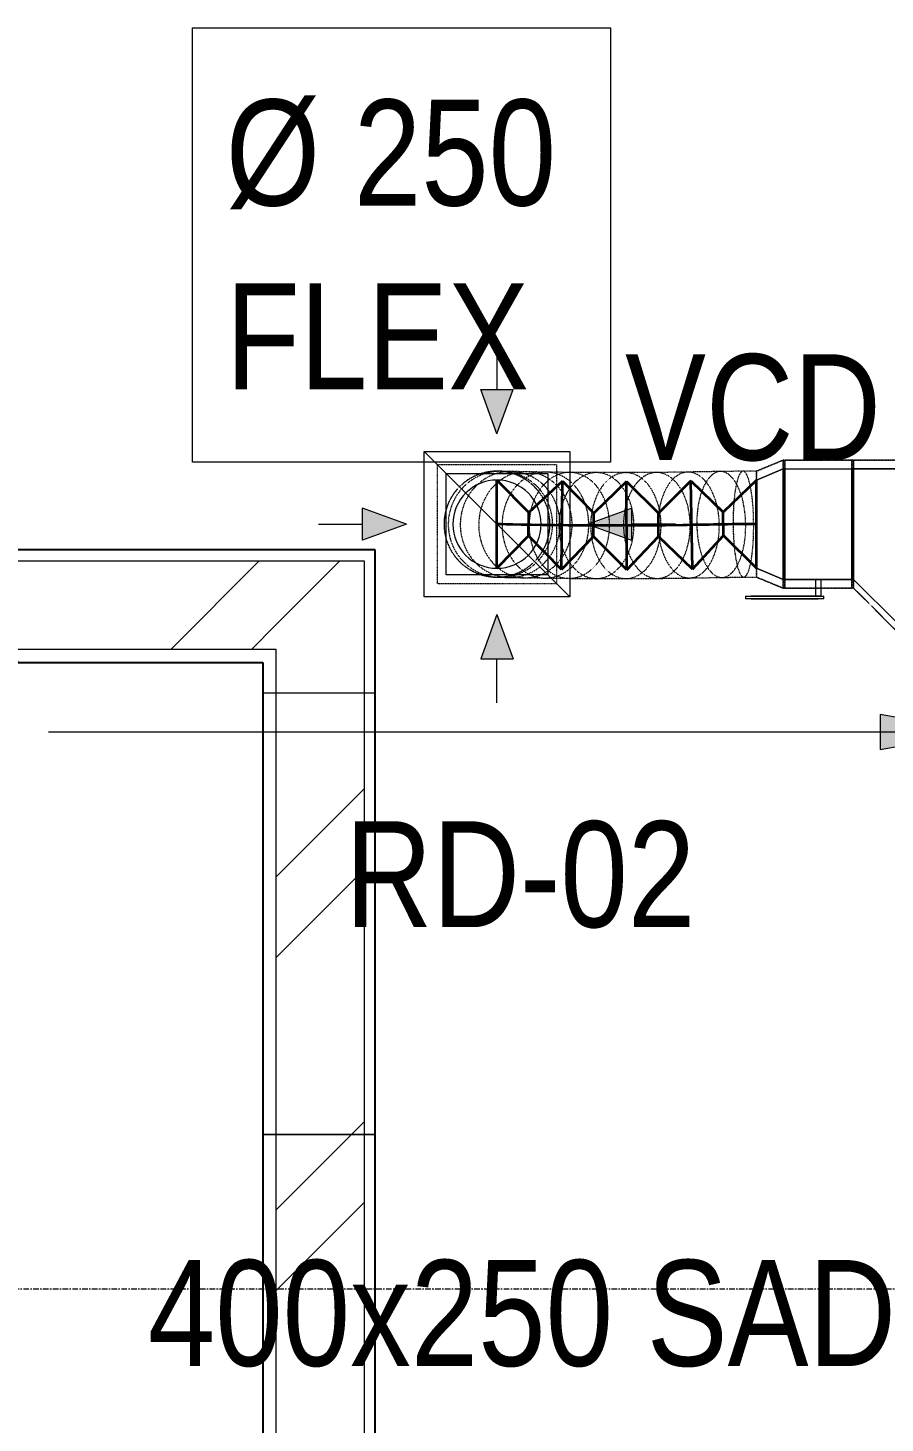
# Model space of a CAD drawing. Header units: inches. Extents: x -83664 to 20107, y -47222 to 19398.
# Drawn here: x -25235 to -23291, y -10068 to -6907 of the extents above; entities that cross this region are included whole.
import ezdxf

# ---------------------------------------------------------------- set-up
doc = ezdxf.new("R2010")
doc.units = ezdxf.units.IN
doc.header["$MEASUREMENT"] = 0
for name, pattern in [('Center', [29.999999, 12, -6, 6, -6]), ('Grid Line', [22.225, 12.7, -3.175, 3.175, -3.175]), ('Hidden 0_50', [1.0584, 0.5292, -0.5292])]:
    doc.linetypes.add(name, pattern=pattern)
for name, color, linetype, lineweight in [('A-DETL-GENF', 7, 'Continuous', 9), ('A-WALL', 7, 'Continuous', 9), ('A-WALL-PATT', 7, 'Continuous', 25), ('G-ANNO-TEXT', 7, 'Continuous', 9), ('M-HVAC-CDFF', 7, 'Continuous', 9), ('M-HVAC-DUCT-CNTR', 7, 'Center', 9), ('M-HVAC-DUCT-IDEN', 7, 'Continuous', 18), ('S-GRID', 7, 'Continuous', 9)]:
    doc.layers.add(name, color=color, linetype=linetype, lineweight=lineweight)
doc.layers.add('M-HVAC-DUCT', color=7, linetype='Continuous', lineweight=9, true_color=0xffe97f)
doc.layers.add('M-HVAC-DUCT-PATT', color=7, linetype='Continuous', lineweight=35, true_color=0x007f00)
doc.styles.add('Arial Narrow_21', font='ARIALN.TTF', dxfattribs={"height": 240})
pattern_1 = [(0, (0, 0), (1219.2, 304.8), [50.292, -864.108, 50.292, -864.108, -4876.8]), (0, (0, 0), (1219.2, 304.8), [-1828.8, 50.292, -1778.508, 50.292, -864.108, -2133.6]), (0, (0, 0), (1219.2, 304.8), [-4572, 50.292, -559.308, 50.292, -1473.708]), (120, (457.2, 152.4), (-873.56454, 903.4582), [50.292, -864.108, 50.292, -864.108, -4876.8]), (120, (457.2, 152.4), (-873.56454, 903.4582), [-1828.8, 50.292, -1778.508, 50.292, -864.108, -2133.6]), (120, (457.2, 152.4), (-873.56454, 903.4582), [-4572, 50.292, -559.308, 50.292, -1473.708]), (240, (609.6, 762), (-345.63546, -1208.2582), [50.292, -864.108, 50.292, -864.108, -4876.8]), (240, (609.6, 762), (-345.63546, -1208.2582), [-1828.8, 50.292, -1778.508, 50.292, -864.108, -2133.6]), (240, (609.6, 762), (-345.63546, -1208.2582), [-4572, 50.292, -559.308, 50.292, -1473.708])]
pattern_2 = [(45, (0, 0), (-377.1708, 377.1708), []), (45, (0, 571.5), (-377.1708, 377.1708), [])]

# ---------------------------------------------------------------- blocks, each defined once
blk = doc.blocks.new('GCE-AT-Return Air Rectangular Diffuser - 230x230-7597546-FIRST FLOOR AC CONDITIONING LAYOUT - PART A')
at = {"layer": 'A-DETL-GENF', "true_color": 0xff00ff}
for points in [[(0, 205), (36.4, 305), (-36.4, 305)], [(-305, -36.4), (-205, 0), (-305, 36.4)], [(305, -36.4), (305, 36.4), (205, 0)], [(36.4, -305), (0, -205), (-36.4, -305)]]:
    blk.add_hatch(color=6, dxfattribs=at).paths.add_polyline_path(points)
at = {"layer": 'A-DETL-GENF', "color": 6, "true_color": 0xff00ff}
for p, q in [((0, 405), (0, 305)), ((0, 205), (-36.4, 305)), ((-36.4, 305), (36.4, 305)), ((0, 205), (36.4, 305)), ((-165, 165), (165, 165)), ((-165, -165), (-165, 165)), ((-165, 165), (165, -165)), ((165, 165), (165, -165)), ((-205, 0), (-305, 36.4)), ((-305, -36.4), (-305, 36.4)), ((205, 0), (305, 36.4)), ((305, 36.4), (305, -36.4)), ((405, 0), (305, 0)), ((-405, 0), (-305, 0)), ((-205, 0), (-305, -36.4)), ((205, 0), (305, -36.4)), ((165, -165), (-165, -165)), ((0, -205), (-36.4, -305)), ((0, -205), (36.4, -305)), ((-36.4, -305), (36.4, -305)), ((0, -405), (0, -305))]:
    blk.add_line(p, q, dxfattribs=at)
blk = doc.blocks.new('M_Rectangular to Round Transition - Angle - 45 Degree-7626202-FIRST FLOOR AC CONDITIONING LAYOUT - PART A')
at = {"layer": 'M-HVAC-DUCT', "color": 6, "true_color": 0xff00ff}
for p, q in [((132975.6, 86453.8), (133205.6, 86453.8)), ((132975.6, 86223.8), (132975.6, 86453.8)), ((133205.6, 86453.8), (133205.6, 86223.8)), ((133205.6, 86223.8), (132975.6, 86223.8))]:
    blk.add_line(p, q, dxfattribs=at)
for start, end in [(90, 180), (0, 90), (180, 270), (270, 0)]:
    blk.add_arc((133090.6, 86338.8), 100, start, end, dxfattribs=at)
blk = doc.blocks.new('M_Rectangular Tap - Beveled - Standard-7236236-FIRST FLOOR AC CONDITIONING LAYOUT - PART A')
at = {"layer": 'M-HVAC-DUCT', "color": 6, "true_color": 0xff00ff}
for p, q in [((100, 125), (-6.096, 125)), ((-6.096, 125), (100, 125)), ((-6.096, 125), (-6.096, -225)), ((-6.096, -225), (-6.096, 125)), ((100, 125), (100, -125)), ((100, -125), (100, 125)), ((0, -225), (100, -125)), ((0, -225), (100, -125)), ((-6.096, -225), (0, -225)), ((0, -225), (-6.096, -225))]:
    blk.add_line(p, q, dxfattribs=at)
blk = doc.blocks.new('M_Rectangular to Round Transition - Angle - 45 Degree-7603096-FIRST FLOOR AC CONDITIONING LAYOUT - PART A')
at = {"layer": 'M-HVAC-DUCT', "color": 6, "true_color": 0xff00ff}
for p, q in [((0, 125), (60.4, 100)), ((60.4, 100), (0, 125)), ((0, 125), (0, -125)), ((0, -125), (0, 125)), ((60.4, 0), (60.4, 100)), ((60.4, 0), (60.4, 100)), ((60.4, -100), (60.4, 0)), ((60.4, -100), (60.4, 0)), ((0, -125), (60.4, -100)), ((60.4, -100), (0, -125))]:
    blk.add_line(p, q, dxfattribs=at)
blk = doc.blocks.new('TEMW-ME-DMP-Volume Control Damper - Standard-7399637-FIRST FLOOR AC CONDITIONING LAYOUT - PART A')
at = {"layer": 'M-HVAC-DUCT', "color": 6, "true_color": 0xff00ff}
for p, q in [((-165.1, 163.1), (-165.1, 169.4)), ((-152.4, 169.4), (-165.1, 169.4)), ((-165.1, 163.1), (-152.4, 163.1)), ((0, 169.4), (-152.4, 169.4)), ((-152.4, 169.4), (0, 169.4)), ((0, 163.1), (-152.4, 163.1)), ((-152.4, 163.1), (0, 163.1)), ((-6.4, 125), (-6.4, 163.1)), ((6.3, 163.1), (-6.4, 163.1)), ((6.3, 163.1), (-6.4, 163.1)), ((12.7, 169.4), (0, 169.4)), ((0, 163.1), (12.7, 163.1)), ((6.3, 163.1), (6.3, 125)), ((12.7, 169.4), (12.7, 163.1)), ((-76.2, 125), (-76.2, -125)), ((-76.2, -125), (-76.2, 125)), ((76.2, 125), (-76.2, 125)), ((-76.2, 125), (76.2, 125)), ((-76.2, 125), (76.2, 125)), ((-6.4, 125), (6.3, 125)), ((-6.4, 125), (6.3, 125)), ((76.2, 125), (76.2, -125)), ((76.2, -125), (76.2, 125)), ((-76.2, -125), (76.2, -125)), ((-76.2, -125), (76.2, -125)), ((-76.2, -125), (76.2, -125))]:
    blk.add_line(p, q, dxfattribs=at)
blk = doc.blocks.new('TEMW-SMBZ-HO-BM-HVAC-00002_rvt-1-FIRST FLOOR AC CONDITIONING LAYOUT - PART A')
at = {"layer": 'M-HVAC-DUCT', "color": 6, "linetype": 'Hidden 0_50', "true_color": 0xff00ff}
for p, q in [((127150.5, 90475.8), (127420.5, 90475.8)), ((127150.5, 90205.8), (127150.5, 90475.8)), ((127420.5, 90475.8), (127420.5, 90205.8)), ((127934.2, 90485.8), (127873.8, 90460.8)), ((127873.8, 90460.8), (127934.2, 90485.8)), ((127934.2, 90485.8), (127934.2, 90195.8)), ((127934.2, 90195.8), (127934.2, 90485.8)), ((127937.9, 90485.8), (127934.2, 90485.8)), ((127934.2, 90485.8), (127937.9, 90485.8)), ((127934.2, 90485.8), (127934.2, 90195.8)), ((127934.2, 90195.8), (127934.2, 90485.8)), ((127937.9, 90485.8), (127937.9, 90195.8)), ((127937.9, 90195.8), (127937.9, 90485.8)), ((128090.3, 90485.8), (127937.9, 90485.8)), ((127937.9, 90485.8), (127937.9, 90195.8)), ((127937.9, 90195.8), (127937.9, 90485.8)), ((127937.9, 90485.8), (128090.3, 90485.8)), ((128090.3, 90195.8), (128090.3, 90485.8)), ((128090.3, 90485.8), (128090.3, 90195.8)), ((128090.3, 90485.8), (128090.3, 90195.8)), ((128090.3, 90195.8), (128090.3, 90485.8)), ((128094.1, 90485.8), (128090.3, 90485.8)), ((128090.3, 90485.8), (128094.1, 90485.8)), ((128094.1, 90485.8), (128220.2, 90485.8)), ((128094.1, 90195.8), (128094.1, 90485.8)), ((128094.1, 90485.8), (128094.1, 90195.8)), ((128220.2, 90485.8), (128094.1, 90485.8)), ((128094.1, 90485.8), (128094.1, 90195.8)), ((128094.1, 90195.8), (128094.1, 90485.8)), ((127296.3, 90460.5), (127288.5, 90460.7)), ((127318, 90460), (127296, 90460.5)), ((127352.2, 90459.4), (127317.7, 90460.1)), ((127397.1, 90458.7), (127351.9, 90459.4)), ((127450.9, 90458), (127396.8, 90458.7)), ((127511.7, 90457.6), (127450.5, 90458.1)), ((127577.7, 90457.5), (127511.3, 90457.6)), ((127647.2, 90457.9), (127577.4, 90457.5)), ((127718.4, 90458.8), (127646.8, 90457.9)), ((127792.1, 90460.1), (127718.2, 90458.8)), ((127843.4, 90460.8), (127792.2, 90460.1)), ((127873.8, 90460.8), (127843.4, 90460.8)), ((127873.8, 90220.8), (127873.8, 90460.8)), ((127873.8, 90220.8), (127873.8, 90460.8)), ((127873.8, 90460.8), (127873.8, 90340.8)), ((127873.8, 90460.8), (127873.8, 90340.8)), ((127873.8, 90340.8), (127873.8, 90220.8)), ((127873.8, 90340.8), (127873.8, 90220.8)), ((127420.5, 90205.8), (127150.5, 90205.8)), ((127282.6, 90220.8), (127290.3, 90220.6)), ((127290.6, 90220.6), (127312.7, 90220.1)), ((127313, 90220.1), (127347.7, 90219.4)), ((127348, 90219.4), (127393.5, 90218.7)), ((127393.8, 90218.7), (127448.3, 90218.1)), ((127448.6, 90218.1), (127510.3, 90217.6)), ((127510.6, 90217.6), (127577.8, 90217.5)), ((127578.1, 90217.5), (127648.9, 90217.9)), ((127649.3, 90217.9), (127721.9, 90218.8)), ((127722.1, 90218.8), (127795.9, 90220.1)), ((127795.8, 90220.1), (127845.1, 90220.8)), ((127845, 90220.8), (127873.8, 90220.8)), ((127934.2, 90195.8), (127873.8, 90220.8)), ((127873.8, 90220.8), (127934.2, 90195.8)), ((127934.2, 90195.8), (127937.9, 90195.8)), ((127934.2, 90195.8), (127937.9, 90195.8)), ((127937.9, 90195.8), (128090.3, 90195.8)), ((128090.3, 90195.8), (127937.9, 90195.8)), ((128090.3, 90195.8), (128094.1, 90195.8)), ((128090.3, 90195.8), (128094.1, 90195.8)), ((128194.1, 90095.8), (128094.1, 90195.8)), ((128094.1, 90195.8), (128194.1, 90095.8))]:
    blk.add_line(p, q, dxfattribs=at)
at = {"layer": 'M-HVAC-DUCT', "color": 6, "true_color": 0xff00ff}
for p, q in [((127934.2, 90215.8), (127934.2, 90465.8)), ((127934.2, 90465.8), (127934.2, 90215.8)), ((127934.2, 90465.8), (127937.9, 90465.8)), ((127934.2, 90465.8), (127937.9, 90465.8)), ((127937.9, 90215.8), (127937.9, 90465.8)), ((127937.9, 90465.8), (127937.9, 90215.8)), ((128090.3, 90215.8), (128090.3, 90465.8)), ((128090.3, 90465.8), (128090.3, 90215.8)), ((128090.3, 90465.8), (128094.1, 90465.8)), ((128090.3, 90465.8), (128094.1, 90465.8)), ((128094.1, 90215.8), (128094.1, 90465.8)), ((128094.1, 90465.8), (128094.1, 90215.8)), ((127937.9, 90215.8), (127934.2, 90215.8)), ((127934.2, 90215.8), (127937.9, 90215.8)), ((128094.1, 90215.8), (128090.3, 90215.8)), ((128090.3, 90215.8), (128094.1, 90215.8))]:
    blk.add_line(p, q, dxfattribs=at)
at = {"layer": 'M-HVAC-DUCT', "color": 6, "linetype": 'Hidden 0_50', "true_color": 0xff00ff}
for start, end in [(90.1075, 270.1075), (90, 180), (270.1075, 90.1075), (0, 90), (180, 270), (270, 0)]:
    blk.add_arc((127285.5, 90340.8), 120, start, end, dxfattribs=at)
for points in [[(127285.3, 90460.8), (127274.8, 90460.7), (127253.9, 90457.9), (127224.7, 90445.8), (127199.5, 90426.4), (127180.3, 90401.3), (127168.2, 90372), (127164.2, 90340.5), (127168.4, 90309.1), (127180.5, 90279.9), (127199.9, 90254.8), (127225, 90235.5), (127254.3, 90223.5), (127275.3, 90220.7), (127285.8, 90220.8)], [(127293.1, 90460.6), (127282.8, 90460.5), (127262.2, 90457.7), (127233.3, 90445.5), (127208.6, 90426.2), (127189.6, 90401), (127177.7, 90371.7), (127173.7, 90340.3), (127177.8, 90308.9), (127189.8, 90279.6), (127208.9, 90254.6), (127233.7, 90235.3), (127262.5, 90223.3), (127283.2, 90220.5), (127293.5, 90220.6)], [(127315.3, 90460.1), (127305.4, 90460), (127285.7, 90457.2), (127258.1, 90445), (127234.4, 90425.6), (127216.3, 90400.4), (127204.9, 90371.1), (127201, 90339.7), (127204.9, 90308.3), (127216.4, 90279.1), (127234.6, 90254), (127258.3, 90234.8), (127285.9, 90222.7), (127305.6, 90220), (127315.5, 90220.1)], [(127350, 90459.4), (127340.7, 90459.4), (127322.3, 90456.5), (127296.4, 90444.3), (127274.2, 90424.9), (127257.2, 90399.6), (127246.5, 90370.3), (127242.9, 90338.9), (127246.5, 90307.5), (127257.2, 90278.3), (127274.2, 90253.2), (127296.4, 90234), (127322.2, 90222), (127340.7, 90219.4), (127350, 90219.4)], [(127285.8, 90220.8), (127296.2, 90220.8), (127317.2, 90223.6), (127346.4, 90235.8), (127371.5, 90255.1), (127390.8, 90280.3), (127402.8, 90309.6), (127406.9, 90341), (127402.7, 90372.4), (127390.5, 90401.6), (127371.2, 90426.7), (127346, 90446), (127316.7, 90458.1), (127295.8, 90460.8), (127285.3, 90460.8)], [(127293.5, 90220.6), (127303.8, 90220.6), (127324.4, 90223.4), (127353.3, 90235.6), (127378, 90254.9), (127397, 90280.1), (127408.9, 90309.4), (127412.9, 90340.8), (127408.8, 90372.2), (127396.8, 90401.5), (127377.7, 90426.6), (127352.9, 90445.8), (127324.1, 90457.9), (127303.4, 90460.6), (127293.1, 90460.6)], [(127395.3, 90458.7), (127386.7, 90458.6), (127369.6, 90455.8), (127345.6, 90443.5), (127325, 90424.1), (127309.2, 90398.8), (127299.2, 90369.5), (127295.8, 90338), (127299.2, 90306.7), (127309.2, 90277.4), (127325, 90252.4), (127345.6, 90233.3), (127369.5, 90221.3), (127386.7, 90218.6), (127395.3, 90218.7)], [(127315.5, 90220.1), (127325.3, 90220.1), (127345, 90222.9), (127372.6, 90235.2), (127396.3, 90254.5), (127414.5, 90279.7), (127425.9, 90309), (127429.7, 90340.5), (127425.8, 90371.9), (127414.4, 90401.1), (127396.2, 90426.2), (127372.5, 90445.4), (127344.9, 90457.4), (127325.2, 90460.1), (127315.3, 90460.1)], [(127350, 90219.4), (127359.2, 90219.5), (127377.7, 90222.3), (127403.5, 90234.6), (127425.7, 90254), (127442.7, 90279.2), (127453.4, 90308.5), (127457.1, 90339.9), (127453.4, 90371.3), (127442.7, 90400.6), (127425.7, 90425.6), (127403.5, 90444.8), (127377.7, 90456.8), (127359.2, 90459.4), (127350, 90459.4)], [(127449.5, 90458.1), (127441.5, 90458), (127425.6, 90455.1), (127403.4, 90442.8), (127384.3, 90423.4), (127369.6, 90398.1), (127360.4, 90368.8), (127357.3, 90337.3), (127360.5, 90305.9), (127369.7, 90276.7), (127384.4, 90251.7), (127403.5, 90232.6), (127425.8, 90220.6), (127441.7, 90218), (127449.6, 90218.1)], [(127395.3, 90218.7), (127403.9, 90218.8), (127421, 90221.6), (127445, 90233.9), (127465.6, 90253.3), (127481.4, 90278.6), (127491.4, 90307.9), (127494.8, 90339.3), (127491.4, 90370.7), (127481.4, 90399.9), (127465.6, 90425), (127445, 90444.1), (127421.1, 90456.1), (127403.9, 90458.7), (127395.3, 90458.7)], [(127510.7, 90457.6), (127503.3, 90457.5), (127488.5, 90454.7), (127467.7, 90442.3), (127450, 90422.9), (127436.4, 90397.6), (127427.9, 90368.3), (127425, 90336.8), (127428, 90305.5), (127436.7, 90276.3), (127450.4, 90251.2), (127468.2, 90232.1), (127489, 90220.2), (127503.8, 90217.6), (127511.3, 90217.6)], [(127449.6, 90218.1), (127457.6, 90218.1), (127473.5, 90221), (127495.8, 90233.3), (127514.9, 90252.7), (127529.5, 90278), (127538.7, 90307.3), (127541.8, 90338.8), (127538.7, 90370.2), (127529.4, 90399.4), (127514.8, 90424.4), (127495.6, 90443.5), (127473.4, 90455.5), (127457.5, 90458.1), (127449.5, 90458.1)], [(127577.1, 90457.5), (127570.1, 90457.4), (127556.2, 90454.5), (127536.8, 90442.2), (127520.2, 90422.8), (127507.5, 90397.5), (127499.6, 90368.2), (127497, 90336.7), (127500, 90305.3), (127508.2, 90276.1), (127521.1, 90251.1), (127537.9, 90232), (127557.5, 90220.1), (127571.4, 90217.4), (127578.4, 90217.5)], [(127511.3, 90217.6), (127518.7, 90217.7), (127533.5, 90220.6), (127554.2, 90232.9), (127572, 90252.3), (127585.6, 90277.6), (127594.1, 90307), (127596.9, 90338.4), (127593.9, 90369.8), (127585.3, 90399), (127571.6, 90424), (127553.7, 90443.1), (127532.9, 90455.1), (127518.1, 90457.7), (127510.7, 90457.6)], [(127646.9, 90457.9), (127640.3, 90457.8), (127627.2, 90454.9), (127608.8, 90442.6), (127593.2, 90423.1), (127581.3, 90397.9), (127573.9, 90368.5), (127571.6, 90337.1), (127574.5, 90305.7), (127582.4, 90276.5), (127594.8, 90251.5), (127610.8, 90232.4), (127629.4, 90220.4), (127642.6, 90217.8), (127649.2, 90217.9)], [(127578.4, 90217.5), (127585.3, 90217.6), (127599.2, 90220.5), (127618.6, 90232.8), (127635.2, 90252.2), (127647.9, 90277.5), (127655.9, 90306.9), (127658.4, 90338.3), (127655.5, 90369.7), (127647.3, 90398.9), (127634.3, 90423.9), (127617.5, 90443), (127598, 90455), (127584.1, 90457.6), (127577.1, 90457.5)], [(127649.2, 90217.9), (127655.8, 90217.9), (127668.9, 90220.8), (127687.3, 90233.1), (127702.9, 90252.6), (127714.8, 90277.8), (127722.2, 90307.2), (127724.5, 90338.6), (127721.6, 90370), (127713.7, 90399.2), (127701.3, 90424.2), (127685.3, 90443.4), (127666.7, 90455.3), (127653.5, 90457.9), (127646.9, 90457.9)], [(127718.5, 90458.8), (127712.5, 90458.7), (127700.4, 90455.8), (127683.6, 90443.6), (127669.3, 90424.1), (127658.5, 90398.9), (127651.9, 90369.5), (127649.9, 90338.1), (127652.7, 90306.7), (127660.1, 90277.5), (127671.6, 90252.5), (127686.4, 90233.3), (127703.5, 90221.4), (127715.7, 90218.7), (127721.8, 90218.8)], [(127721.8, 90218.8), (127727.8, 90218.9), (127739.9, 90221.7), (127756.7, 90234), (127771, 90253.5), (127781.8, 90278.7), (127788.4, 90308), (127790.4, 90339.5), (127787.6, 90370.9), (127780.2, 90400.1), (127768.7, 90425.1), (127753.9, 90444.2), (127736.7, 90456.2), (127724.6, 90458.8), (127718.5, 90458.8)], [(127792.3, 90460.1), (127787.5, 90460), (127777.9, 90457.2), (127764.5, 90445), (127753.2, 90425.6), (127744.6, 90400.4), (127739.4, 90371.1), (127738, 90339.6), (127740.3, 90308.3), (127746.3, 90279), (127755.6, 90254), (127767.4, 90234.8), (127781.1, 90222.7), (127790.8, 90220.1), (127795.7, 90220.1)], [(127795.7, 90220.1), (127800.5, 90220.1), (127810.1, 90223), (127823.5, 90235.2), (127834.8, 90254.6), (127843.4, 90279.8), (127848.6, 90309.1), (127850, 90340.5), (127847.7, 90371.9), (127841.7, 90401.1), (127832.4, 90426.2), (127820.6, 90445.4), (127806.9, 90457.4), (127797.2, 90460.1), (127792.3, 90460.1)], [(127843.4, 90460.8), (127841.4, 90460.8), (127837.4, 90458), (127831.7, 90445.9), (127827, 90426.6), (127823.4, 90401.5), (127821.2, 90372.2), (127820.6, 90340.8), (127821.6, 90309.3), (127824.1, 90280.1), (127828.1, 90254.9), (127833.1, 90235.6), (127838.9, 90223.5), (127842.9, 90220.8), (127845, 90220.8)], [(127845, 90220.8), (127847.1, 90220.8), (127851.1, 90223.5), (127856.7, 90235.6), (127861.5, 90254.9), (127865.1, 90280.1), (127867.2, 90309.3), (127867.8, 90340.8), (127866.8, 90372.2), (127864.3, 90401.5), (127860.4, 90426.6), (127855.3, 90445.9), (127849.5, 90458), (127845.5, 90460.8), (127843.4, 90460.8)]]:
    blk.add_open_spline(points, degree=3, dxfattribs=at)
at = {"layer": 'M-HVAC-DUCT-CNTR', "color": 6, "true_color": 0xff00ff}
for p, q in [((127937.9, 90340.8), (127934.2, 90340.8)), ((128094.1, 90340.8), (128090.3, 90340.8))]:
    blk.add_line(p, q, dxfattribs=at)
at = {"layer": 'M-HVAC-DUCT-CNTR', "color": 6, "linetype": 'Continuous', "lineweight": 35, "true_color": 0xff00ff}
blk.add_open_spline([(127873.8, 90340.8), (127812.4, 90340.8), (127545.9, 90333.9), (127285.5, 90340.8), (127285.5, 90340.8)], degree=3, knots=[0, 0, 0, 0, 0.604786, 3.044698, 3.044698, 3.044698, 3.044698], dxfattribs=at)
at = {"layer": 'M-HVAC-DUCT-PATT', "color": 6, "true_color": 0xff00ff}
for p, q in [((127285.5, 90240.8), (127285.5, 90440.8)), ((127285.5, 90440.8), (127358.1, 90367.2)), ((127433.7, 90438.2), (127358.1, 90367.2)), ((127431.5, 90238.2), (127433.7, 90438.2)), ((127431.5, 90238.2), (127433.7, 90438.2)), ((127433.7, 90438.2), (127504.8, 90365.6)), ((127579.5, 90437.5), (127504.8, 90365.6)), ((127579.8, 90237.5), (127579.5, 90437.5)), ((127579.8, 90237.5), (127579.5, 90437.5)), ((127579.5, 90437.5), (127651.5, 90365.8)), ((127725, 90438.9), (127651.5, 90365.8)), ((127728.5, 90238.9), (127725, 90438.9)), ((127728.5, 90238.9), (127725, 90438.9)), ((127725, 90438.9), (127798.5, 90368.1)), ((127873.8, 90440.8), (127798.5, 90368.1)), ((127873.8, 90240.8), (127873.8, 90440.8)), ((127873.8, 90240.8), (127873.8, 90440.8)), ((127357.2, 90314.3), (127358.1, 90367.2)), ((127504.5, 90312.6), (127504.8, 90365.6)), ((127652, 90312.9), (127651.5, 90365.8)), ((127799.3, 90315.2), (127798.5, 90368.1)), ((127285.5, 90240.8), (127357.2, 90314.3)), ((127431.5, 90238.2), (127357.2, 90314.3)), ((127431.5, 90238.2), (127504.5, 90312.6)), ((127579.8, 90237.5), (127504.5, 90312.6)), ((127579.8, 90237.5), (127652, 90312.9)), ((127728.5, 90238.9), (127652, 90312.9)), ((127728.5, 90238.9), (127799.3, 90315.2)), ((127873.8, 90240.8), (127799.3, 90315.2))]:
    blk.add_line(p, q, dxfattribs=at)
at = {"layer": 'M-HVAC-CDFF', "color": 6, "linetype": 'Hidden 0_50', "lineweight": 9, "true_color": 0xff00ff}
blk.add_blockref('GCE-AT-Return Air Rectangular Diffuser - 230x230-7597546-FIRST FLOOR AC CONDITIONING LAYOUT - PART A', (127285.5, 90340.8), dxfattribs=at)
at = {"layer": 'M-HVAC-DUCT', "color": 6, "linetype": 'Hidden 0_50', "lineweight": 9, "true_color": 0xff00ff, "rotation": 180}
for name, p in [('M_Rectangular to Round Transition - Angle - 45 Degree-7626202-FIRST FLOOR AC CONDITIONING LAYOUT - PART A', (260376.1, 176679.6)), ('M_Rectangular to Round Transition - Angle - 45 Degree-7603096-FIRST FLOOR AC CONDITIONING LAYOUT - PART A', (127934.2, 90340.8))]:
    blk.add_blockref(name, p, dxfattribs=at)
at = {"layer": 'M-HVAC-DUCT', "color": 6, "linetype": 'Hidden 0_50', "lineweight": 9, "true_color": 0xff00ff, "extrusion": (0, 0, -1), "rotation": 180}
blk.add_blockref('TEMW-ME-DMP-Volume Control Damper - Standard-7399637-FIRST FLOOR AC CONDITIONING LAYOUT - PART A', (-128014.1, 90340.8), dxfattribs=at)
at = {"layer": 'M-HVAC-DUCT', "color": 6, "linetype": 'Hidden 0_50', "lineweight": 9, "true_color": 0xff00ff, "extrusion": (0, 0, -1)}
blk.add_blockref('M_Rectangular Tap - Beveled - Standard-7236236-FIRST FLOOR AC CONDITIONING LAYOUT - PART A', (-128194.1, 90340.8), dxfattribs=at)
blk = doc.blocks.new('TEMW-SMBZ-HO-BM-HVAC-00002_rvt-2-FIRST FLOOR AC CONDITIONING LAYOUT - PART A')
at = {"layer": 'M-HVAC-DUCT', "color": 6, "linetype": 'Hidden 0_50', "true_color": 0xff00ff}
for p, q in [((127150.5, 90475.8), (127420.5, 90475.8)), ((127150.5, 90205.8), (127150.5, 90475.8)), ((127420.5, 90475.8), (127420.5, 90205.8)), ((127934.2, 90485.8), (127873.8, 90460.8)), ((127873.8, 90460.8), (127934.2, 90485.8)), ((127934.2, 90485.8), (127934.2, 90195.8)), ((127934.2, 90195.8), (127934.2, 90485.8)), ((127937.9, 90485.8), (127934.2, 90485.8)), ((127934.2, 90485.8), (127937.9, 90485.8)), ((127934.2, 90485.8), (127934.2, 90195.8)), ((127934.2, 90195.8), (127934.2, 90485.8)), ((127937.9, 90485.8), (127937.9, 90195.8)), ((127937.9, 90195.8), (127937.9, 90485.8)), ((128090.3, 90485.8), (127937.9, 90485.8)), ((127937.9, 90485.8), (127937.9, 90195.8)), ((127937.9, 90195.8), (127937.9, 90485.8)), ((127937.9, 90485.8), (128090.3, 90485.8)), ((128090.3, 90195.8), (128090.3, 90485.8)), ((128090.3, 90485.8), (128090.3, 90195.8)), ((128090.3, 90485.8), (128090.3, 90195.8)), ((128090.3, 90195.8), (128090.3, 90485.8)), ((128094.1, 90485.8), (128090.3, 90485.8)), ((128090.3, 90485.8), (128094.1, 90485.8)), ((128094.1, 90485.8), (128220.2, 90485.8)), ((128094.1, 90195.8), (128094.1, 90485.8)), ((128094.1, 90485.8), (128094.1, 90195.8)), ((128220.2, 90485.8), (128094.1, 90485.8)), ((128094.1, 90485.8), (128094.1, 90195.8)), ((128094.1, 90195.8), (128094.1, 90485.8)), ((127296.3, 90460.5), (127288.5, 90460.7)), ((127318, 90460), (127296, 90460.5)), ((127352.2, 90459.4), (127317.7, 90460.1)), ((127397.1, 90458.7), (127351.9, 90459.4)), ((127450.9, 90458), (127396.8, 90458.7)), ((127511.7, 90457.6), (127450.5, 90458.1)), ((127577.7, 90457.5), (127511.3, 90457.6)), ((127647.2, 90457.9), (127577.4, 90457.5)), ((127718.4, 90458.8), (127646.8, 90457.9)), ((127792.1, 90460.1), (127718.2, 90458.8)), ((127843.4, 90460.8), (127792.2, 90460.1)), ((127873.8, 90460.8), (127843.4, 90460.8)), ((127873.8, 90220.8), (127873.8, 90460.8)), ((127873.8, 90220.8), (127873.8, 90460.8)), ((127873.8, 90460.8), (127873.8, 90340.8)), ((127873.8, 90460.8), (127873.8, 90340.8)), ((127873.8, 90340.8), (127873.8, 90220.8)), ((127873.8, 90340.8), (127873.8, 90220.8)), ((127420.5, 90205.8), (127150.5, 90205.8)), ((127282.6, 90220.8), (127290.3, 90220.6)), ((127290.6, 90220.6), (127312.7, 90220.1)), ((127313, 90220.1), (127347.7, 90219.4)), ((127348, 90219.4), (127393.5, 90218.7)), ((127393.8, 90218.7), (127448.3, 90218.1)), ((127448.6, 90218.1), (127510.3, 90217.6)), ((127510.6, 90217.6), (127577.8, 90217.5)), ((127578.1, 90217.5), (127648.9, 90217.9)), ((127649.3, 90217.9), (127721.9, 90218.8)), ((127722.1, 90218.8), (127795.9, 90220.1)), ((127795.8, 90220.1), (127845.1, 90220.8)), ((127845, 90220.8), (127873.8, 90220.8)), ((127934.2, 90195.8), (127873.8, 90220.8)), ((127873.8, 90220.8), (127934.2, 90195.8)), ((127934.2, 90195.8), (127937.9, 90195.8)), ((127934.2, 90195.8), (127937.9, 90195.8)), ((127937.9, 90195.8), (128090.3, 90195.8)), ((128090.3, 90195.8), (127937.9, 90195.8)), ((128090.3, 90195.8), (128094.1, 90195.8)), ((128090.3, 90195.8), (128094.1, 90195.8)), ((128194.1, 90095.8), (128094.1, 90195.8)), ((128094.1, 90195.8), (128194.1, 90095.8))]:
    blk.add_line(p, q, dxfattribs=at)
at = {"layer": 'M-HVAC-DUCT', "color": 6, "true_color": 0xff00ff}
for p, q in [((127934.2, 90215.8), (127934.2, 90465.8)), ((127934.2, 90465.8), (127934.2, 90215.8)), ((127934.2, 90465.8), (127937.9, 90465.8)), ((127934.2, 90465.8), (127937.9, 90465.8)), ((127937.9, 90215.8), (127937.9, 90465.8)), ((127937.9, 90465.8), (127937.9, 90215.8)), ((128090.3, 90215.8), (128090.3, 90465.8)), ((128090.3, 90465.8), (128090.3, 90215.8)), ((128090.3, 90465.8), (128094.1, 90465.8)), ((128090.3, 90465.8), (128094.1, 90465.8)), ((128094.1, 90215.8), (128094.1, 90465.8)), ((128094.1, 90465.8), (128094.1, 90215.8)), ((127937.9, 90215.8), (127934.2, 90215.8)), ((127934.2, 90215.8), (127937.9, 90215.8)), ((128094.1, 90215.8), (128090.3, 90215.8)), ((128090.3, 90215.8), (128094.1, 90215.8))]:
    blk.add_line(p, q, dxfattribs=at)
at = {"layer": 'M-HVAC-DUCT', "color": 6, "linetype": 'Hidden 0_50', "true_color": 0xff00ff}
for start, end in [(90.1075, 270.1075), (90, 180), (270.1075, 90.1075), (0, 90), (180, 270), (270, 0)]:
    blk.add_arc((127285.5, 90340.8), 120, start, end, dxfattribs=at)
for points in [[(127285.3, 90460.8), (127274.8, 90460.7), (127253.9, 90457.9), (127224.7, 90445.8), (127199.5, 90426.4), (127180.3, 90401.3), (127168.2, 90372), (127164.2, 90340.5), (127168.4, 90309.1), (127180.5, 90279.9), (127199.9, 90254.8), (127225, 90235.5), (127254.3, 90223.5), (127275.3, 90220.7), (127285.8, 90220.8)], [(127293.1, 90460.6), (127282.8, 90460.5), (127262.2, 90457.7), (127233.3, 90445.5), (127208.6, 90426.2), (127189.6, 90401), (127177.7, 90371.7), (127173.7, 90340.3), (127177.8, 90308.9), (127189.8, 90279.6), (127208.9, 90254.6), (127233.7, 90235.3), (127262.5, 90223.3), (127283.2, 90220.5), (127293.5, 90220.6)], [(127315.3, 90460.1), (127305.4, 90460), (127285.7, 90457.2), (127258.1, 90445), (127234.4, 90425.6), (127216.3, 90400.4), (127204.9, 90371.1), (127201, 90339.7), (127204.9, 90308.3), (127216.4, 90279.1), (127234.6, 90254), (127258.3, 90234.8), (127285.9, 90222.7), (127305.6, 90220), (127315.5, 90220.1)], [(127350, 90459.4), (127340.7, 90459.4), (127322.3, 90456.5), (127296.4, 90444.3), (127274.2, 90424.9), (127257.2, 90399.6), (127246.5, 90370.3), (127242.9, 90338.9), (127246.5, 90307.5), (127257.2, 90278.3), (127274.2, 90253.2), (127296.4, 90234), (127322.2, 90222), (127340.7, 90219.4), (127350, 90219.4)], [(127285.8, 90220.8), (127296.2, 90220.8), (127317.2, 90223.6), (127346.4, 90235.8), (127371.5, 90255.1), (127390.8, 90280.3), (127402.8, 90309.6), (127406.9, 90341), (127402.7, 90372.4), (127390.5, 90401.6), (127371.2, 90426.7), (127346, 90446), (127316.7, 90458.1), (127295.8, 90460.8), (127285.3, 90460.8)], [(127293.5, 90220.6), (127303.8, 90220.6), (127324.4, 90223.4), (127353.3, 90235.6), (127378, 90254.9), (127397, 90280.1), (127408.9, 90309.4), (127412.9, 90340.8), (127408.8, 90372.2), (127396.8, 90401.5), (127377.7, 90426.6), (127352.9, 90445.8), (127324.1, 90457.9), (127303.4, 90460.6), (127293.1, 90460.6)], [(127395.3, 90458.7), (127386.7, 90458.6), (127369.6, 90455.8), (127345.6, 90443.5), (127325, 90424.1), (127309.2, 90398.8), (127299.2, 90369.5), (127295.8, 90338), (127299.2, 90306.7), (127309.2, 90277.4), (127325, 90252.4), (127345.6, 90233.3), (127369.5, 90221.3), (127386.7, 90218.6), (127395.3, 90218.7)], [(127315.5, 90220.1), (127325.3, 90220.1), (127345, 90222.9), (127372.6, 90235.2), (127396.3, 90254.5), (127414.5, 90279.7), (127425.9, 90309), (127429.7, 90340.5), (127425.8, 90371.9), (127414.4, 90401.1), (127396.2, 90426.2), (127372.5, 90445.4), (127344.9, 90457.4), (127325.2, 90460.1), (127315.3, 90460.1)], [(127350, 90219.4), (127359.2, 90219.5), (127377.7, 90222.3), (127403.5, 90234.6), (127425.7, 90254), (127442.7, 90279.2), (127453.4, 90308.5), (127457.1, 90339.9), (127453.4, 90371.3), (127442.7, 90400.6), (127425.7, 90425.6), (127403.5, 90444.8), (127377.7, 90456.8), (127359.2, 90459.4), (127350, 90459.4)], [(127449.5, 90458.1), (127441.5, 90458), (127425.6, 90455.1), (127403.4, 90442.8), (127384.3, 90423.4), (127369.6, 90398.1), (127360.4, 90368.8), (127357.3, 90337.3), (127360.5, 90305.9), (127369.7, 90276.7), (127384.4, 90251.7), (127403.5, 90232.6), (127425.8, 90220.6), (127441.7, 90218), (127449.6, 90218.1)], [(127395.3, 90218.7), (127403.9, 90218.8), (127421, 90221.6), (127445, 90233.9), (127465.6, 90253.3), (127481.4, 90278.6), (127491.4, 90307.9), (127494.8, 90339.3), (127491.4, 90370.7), (127481.4, 90399.9), (127465.6, 90425), (127445, 90444.1), (127421.1, 90456.1), (127403.9, 90458.7), (127395.3, 90458.7)], [(127510.7, 90457.6), (127503.3, 90457.5), (127488.5, 90454.7), (127467.7, 90442.3), (127450, 90422.9), (127436.4, 90397.6), (127427.9, 90368.3), (127425, 90336.8), (127428, 90305.5), (127436.7, 90276.3), (127450.4, 90251.2), (127468.2, 90232.1), (127489, 90220.2), (127503.8, 90217.6), (127511.3, 90217.6)], [(127449.6, 90218.1), (127457.6, 90218.1), (127473.5, 90221), (127495.8, 90233.3), (127514.9, 90252.7), (127529.5, 90278), (127538.7, 90307.3), (127541.8, 90338.8), (127538.7, 90370.2), (127529.4, 90399.4), (127514.8, 90424.4), (127495.6, 90443.5), (127473.4, 90455.5), (127457.5, 90458.1), (127449.5, 90458.1)], [(127577.1, 90457.5), (127570.1, 90457.4), (127556.2, 90454.5), (127536.8, 90442.2), (127520.2, 90422.8), (127507.5, 90397.5), (127499.6, 90368.2), (127497, 90336.7), (127500, 90305.3), (127508.2, 90276.1), (127521.1, 90251.1), (127537.9, 90232), (127557.5, 90220.1), (127571.4, 90217.4), (127578.4, 90217.5)], [(127511.3, 90217.6), (127518.7, 90217.7), (127533.5, 90220.6), (127554.2, 90232.9), (127572, 90252.3), (127585.6, 90277.6), (127594.1, 90307), (127596.9, 90338.4), (127593.9, 90369.8), (127585.3, 90399), (127571.6, 90424), (127553.7, 90443.1), (127532.9, 90455.1), (127518.1, 90457.7), (127510.7, 90457.6)], [(127646.9, 90457.9), (127640.3, 90457.8), (127627.2, 90454.9), (127608.8, 90442.6), (127593.2, 90423.1), (127581.3, 90397.9), (127573.9, 90368.5), (127571.6, 90337.1), (127574.5, 90305.7), (127582.4, 90276.5), (127594.8, 90251.5), (127610.8, 90232.4), (127629.4, 90220.4), (127642.6, 90217.8), (127649.2, 90217.9)], [(127578.4, 90217.5), (127585.3, 90217.6), (127599.2, 90220.5), (127618.6, 90232.8), (127635.2, 90252.2), (127647.9, 90277.5), (127655.9, 90306.9), (127658.4, 90338.3), (127655.5, 90369.7), (127647.3, 90398.9), (127634.3, 90423.9), (127617.5, 90443), (127598, 90455), (127584.1, 90457.6), (127577.1, 90457.5)], [(127649.2, 90217.9), (127655.8, 90217.9), (127668.9, 90220.8), (127687.3, 90233.1), (127702.9, 90252.6), (127714.8, 90277.8), (127722.2, 90307.2), (127724.5, 90338.6), (127721.6, 90370), (127713.7, 90399.2), (127701.3, 90424.2), (127685.3, 90443.4), (127666.7, 90455.3), (127653.5, 90457.9), (127646.9, 90457.9)], [(127718.5, 90458.8), (127712.5, 90458.7), (127700.4, 90455.8), (127683.6, 90443.6), (127669.3, 90424.1), (127658.5, 90398.9), (127651.9, 90369.5), (127649.9, 90338.1), (127652.7, 90306.7), (127660.1, 90277.5), (127671.6, 90252.5), (127686.4, 90233.3), (127703.5, 90221.4), (127715.7, 90218.7), (127721.8, 90218.8)], [(127721.8, 90218.8), (127727.8, 90218.9), (127739.9, 90221.7), (127756.7, 90234), (127771, 90253.5), (127781.8, 90278.7), (127788.4, 90308), (127790.4, 90339.5), (127787.6, 90370.9), (127780.2, 90400.1), (127768.7, 90425.1), (127753.9, 90444.2), (127736.7, 90456.2), (127724.6, 90458.8), (127718.5, 90458.8)], [(127792.3, 90460.1), (127787.5, 90460), (127777.9, 90457.2), (127764.5, 90445), (127753.2, 90425.6), (127744.6, 90400.4), (127739.4, 90371.1), (127738, 90339.6), (127740.3, 90308.3), (127746.3, 90279), (127755.6, 90254), (127767.4, 90234.8), (127781.1, 90222.7), (127790.8, 90220.1), (127795.7, 90220.1)], [(127795.7, 90220.1), (127800.5, 90220.1), (127810.1, 90223), (127823.5, 90235.2), (127834.8, 90254.6), (127843.4, 90279.8), (127848.6, 90309.1), (127850, 90340.5), (127847.7, 90371.9), (127841.7, 90401.1), (127832.4, 90426.2), (127820.6, 90445.4), (127806.9, 90457.4), (127797.2, 90460.1), (127792.3, 90460.1)], [(127843.4, 90460.8), (127841.4, 90460.8), (127837.4, 90458), (127831.7, 90445.9), (127827, 90426.6), (127823.4, 90401.5), (127821.2, 90372.2), (127820.6, 90340.8), (127821.6, 90309.3), (127824.1, 90280.1), (127828.1, 90254.9), (127833.1, 90235.6), (127838.9, 90223.5), (127842.9, 90220.8), (127845, 90220.8)], [(127845, 90220.8), (127847.1, 90220.8), (127851.1, 90223.5), (127856.7, 90235.6), (127861.5, 90254.9), (127865.1, 90280.1), (127867.2, 90309.3), (127867.8, 90340.8), (127866.8, 90372.2), (127864.3, 90401.5), (127860.4, 90426.6), (127855.3, 90445.9), (127849.5, 90458), (127845.5, 90460.8), (127843.4, 90460.8)]]:
    blk.add_open_spline(points, degree=3, dxfattribs=at)
at = {"layer": 'M-HVAC-DUCT-CNTR', "color": 6, "true_color": 0xff00ff}
for p, q in [((127937.9, 90340.8), (127934.2, 90340.8)), ((128094.1, 90340.8), (128090.3, 90340.8))]:
    blk.add_line(p, q, dxfattribs=at)
at = {"layer": 'M-HVAC-DUCT-CNTR', "color": 6, "linetype": 'Continuous', "lineweight": 35, "true_color": 0xff00ff}
blk.add_open_spline([(127873.8, 90340.8), (127812.4, 90340.8), (127545.9, 90333.9), (127285.5, 90340.8), (127285.5, 90340.8)], degree=3, knots=[0, 0, 0, 0, 0.604786, 3.044698, 3.044698, 3.044698, 3.044698], dxfattribs=at)
at = {"layer": 'M-HVAC-DUCT-PATT', "color": 6, "true_color": 0xff00ff}
for p, q in [((127285.5, 90240.8), (127285.5, 90440.8)), ((127285.5, 90440.8), (127358.1, 90367.2)), ((127433.7, 90438.2), (127358.1, 90367.2)), ((127431.5, 90238.2), (127433.7, 90438.2)), ((127431.5, 90238.2), (127433.7, 90438.2)), ((127433.7, 90438.2), (127504.8, 90365.6)), ((127579.5, 90437.5), (127504.8, 90365.6)), ((127579.8, 90237.5), (127579.5, 90437.5)), ((127579.8, 90237.5), (127579.5, 90437.5)), ((127579.5, 90437.5), (127651.5, 90365.8)), ((127725, 90438.9), (127651.5, 90365.8)), ((127728.5, 90238.9), (127725, 90438.9)), ((127728.5, 90238.9), (127725, 90438.9)), ((127725, 90438.9), (127798.5, 90368.1)), ((127873.8, 90440.8), (127798.5, 90368.1)), ((127873.8, 90240.8), (127873.8, 90440.8)), ((127873.8, 90240.8), (127873.8, 90440.8)), ((127357.2, 90314.3), (127358.1, 90367.2)), ((127504.5, 90312.6), (127504.8, 90365.6)), ((127652, 90312.9), (127651.5, 90365.8)), ((127799.3, 90315.2), (127798.5, 90368.1)), ((127285.5, 90240.8), (127357.2, 90314.3)), ((127431.5, 90238.2), (127357.2, 90314.3)), ((127431.5, 90238.2), (127504.5, 90312.6)), ((127579.8, 90237.5), (127504.5, 90312.6)), ((127579.8, 90237.5), (127652, 90312.9)), ((127728.5, 90238.9), (127652, 90312.9)), ((127728.5, 90238.9), (127799.3, 90315.2)), ((127873.8, 90240.8), (127799.3, 90315.2))]:
    blk.add_line(p, q, dxfattribs=at)
at = {"layer": 'M-HVAC-CDFF', "color": 6, "linetype": 'Hidden 0_50', "lineweight": 9, "true_color": 0xff00ff}
blk.add_blockref('GCE-AT-Return Air Rectangular Diffuser - 230x230-7597546-FIRST FLOOR AC CONDITIONING LAYOUT - PART A', (127285.5, 90340.8), dxfattribs=at)
at = {"layer": 'M-HVAC-DUCT', "color": 6, "linetype": 'Hidden 0_50', "lineweight": 9, "true_color": 0xff00ff, "rotation": 180}
for name, p in [('M_Rectangular to Round Transition - Angle - 45 Degree-7626202-FIRST FLOOR AC CONDITIONING LAYOUT - PART A', (260376.1, 176679.6)), ('M_Rectangular to Round Transition - Angle - 45 Degree-7603096-FIRST FLOOR AC CONDITIONING LAYOUT - PART A', (127934.2, 90340.8))]:
    blk.add_blockref(name, p, dxfattribs=at)
at = {"layer": 'M-HVAC-DUCT', "color": 6, "linetype": 'Hidden 0_50', "lineweight": 9, "true_color": 0xff00ff, "extrusion": (0, 0, -1), "rotation": 180}
blk.add_blockref('TEMW-ME-DMP-Volume Control Damper - Standard-7399637-FIRST FLOOR AC CONDITIONING LAYOUT - PART A', (-128014.1, 90340.8), dxfattribs=at)
at = {"layer": 'M-HVAC-DUCT', "color": 6, "linetype": 'Hidden 0_50', "lineweight": 9, "true_color": 0xff00ff, "extrusion": (0, 0, -1)}
blk.add_blockref('M_Rectangular Tap - Beveled - Standard-7236236-FIRST FLOOR AC CONDITIONING LAYOUT - PART A', (-128194.1, 90340.8), dxfattribs=at)
blk = doc.blocks.new('SMBZ_Hospital Arch Model_2026_01_29_rvt-1-FIRST FLOOR AC CONDITIONING LAYOUT - PART A')
at = {"layer": 'A-WALL-PATT', "lineweight": 9, "true_color": 0xbbbbbb}
h = blk.add_hatch(dxfattribs=at)
h.set_pattern_fill('FP_13', color=9, style=0, pattern_type=2)
h.set_pattern_definition(pattern_1)
h.paths.add_polyline_path([(124309.4, 90257.7), (126984.4, 90257.7), (126984.4, 90282.7), (124309.4, 90282.7)])
h.paths.add_polyline_path([(124084.4, 90257.7), (124084.4, 90282.7), (124059.4, 90282.7), (124059.4, 90257.7)])
h = blk.add_hatch(dxfattribs=at)
h.set_pattern_fill('FP_12', color=9, style=0, pattern_type=2)
h.set_pattern_definition(pattern_2)
h.paths.add_polyline_path([(124159.4, 90057.7), (126784.4, 90057.7), (126784.4, 90257.7), (124084.4, 90257.7), (124084.4, 90057.7)])
h = blk.add_hatch(dxfattribs=at)
h.set_pattern_fill('FP_12', color=9, style=0, pattern_type=2)
h.set_pattern_definition(pattern_2)
h.paths.add_polyline_path([(126984.4, 89957.7), (126984.4, 90257.7), (126784.4, 90257.7), (126784.4, 89957.7)])
h = blk.add_hatch(dxfattribs=at)
h.set_pattern_fill('FP_13', color=9, style=0, pattern_type=2)
h.set_pattern_definition(pattern_1)
h.paths.add_polyline_path([(125003.3, 90027.7), (126754.4, 90027.7), (126754.4, 90057.7), (124284.4, 90057.7), (124284.4, 90027.7), (124314.4, 90027.7)])
h = blk.add_hatch(dxfattribs=at)
h.set_pattern_fill('FP_12', color=9, style=0, pattern_type=2)
h.set_pattern_definition(pattern_2)
h.paths.add_polyline_path([(126984.4, 87857.7), (126984.4, 89957.7), (126784.4, 89957.7), (126784.4, 87857.7), (126981.2, 87857.7)])
h = blk.add_hatch(dxfattribs=at)
h.set_pattern_fill('FP_13', color=9, style=0, pattern_type=2)
h.set_pattern_definition(pattern_1)
h.paths.add_polyline_path([(127009.4, 87832.7), (127009.4, 89957.7), (126984.4, 89957.7), (126984.4, 87857.7), (126989.4, 87857.7), (126989.4, 87832.7)])
at = {"layer": 'A-WALL', "color": 9, "lineweight": 25, "true_color": 0xbbbbbb}
for p, q in [((126754.4, 90282.7), (124309.4, 90282.7)), ((126984.4, 90282.7), (126754.4, 90282.7)), ((127009.4, 90282.7), (126984.4, 90282.7)), ((127009.4, 89957.7), (127009.4, 90282.7)), ((124314.4, 90027.7), (126754.4, 90027.7)), ((126754.4, 90027.7), (126754.4, 89957.7)), ((126754.4, 89957.7), (126754.4, 88087.7)), ((127009.4, 87832.7), (127009.4, 89957.7))]:
    blk.add_line(p, q, dxfattribs=at)
at = {"layer": 'A-WALL', "color": 9, "true_color": 0xbbbbbb}
for p, q in [((126754.4, 90282.7), (124309.4, 90282.7)), ((124309.4, 90257.7), (126754.4, 90257.7)), ((126754.4, 90282.7), (127009.4, 90282.7)), ((126754.4, 90257.7), (126784.4, 90257.7)), ((126784.4, 90257.7), (126984.4, 90257.7)), ((126984.4, 90257.7), (126984.4, 89957.7)), ((127009.4, 89957.7), (127009.4, 90282.7)), ((124284.4, 90057.7), (126754.4, 90057.7)), ((126754.4, 90057.7), (126784.4, 90057.7)), ((126784.4, 90057.7), (126784.4, 89957.7)), ((124314.4, 90027.7), (126754.4, 90027.7)), ((126754.4, 90027.7), (126754.4, 89957.7)), ((127009.4, 89957.7), (126754.4, 89957.7)), ((127009.4, 89957.7), (126754.4, 89957.7)), ((126754.4, 89957.7), (126754.4, 88957.7)), ((126784.4, 89957.7), (126784.4, 88057.7)), ((126984.4, 89957.7), (126984.4, 87857.7)), ((127009.4, 88957.7), (127009.4, 89957.7)), ((126754.4, 88957.7), (127009.4, 88957.7)), ((127009.4, 88957.7), (126754.4, 88957.7)), ((126754.4, 88957.7), (126754.4, 88087.7)), ((127009.4, 87832.7), (127009.4, 88957.7))]:
    blk.add_line(p, q, dxfattribs=at)

msp = doc.modelspace()

# ---------------------------------------------------------------- hatches: boundary and pattern name
at = {"layer": 'M-HVAC-DUCT-IDEN', "lineweight": 9}
msp.add_hatch(color=256, dxfattribs=at).paths.add_polyline_path([(-23077.7, -8502.5), (-23302.7, -8462.8), (-23302.7, -8542.2)])

# ---------------------------------------------------------------- linework, layer by layer
at = {"layer": 'G-ANNO-TEXT', "flags": 128}
msp.add_lwpolyline([(-24861.2, -6907), (-23914, -6907), (-23914, -7891), (-24861.2, -7891)], close=True, dxfattribs=at)
at = {"layer": 'M-HVAC-DUCT-IDEN', "lineweight": 9}
for p, q in [((-23077.7, -8502.5), (-23302.7, -8462.8)), ((-23302.7, -8462.8), (-23302.7, -8542.2)), ((-23077.7, -8502.5), (-25188.1, -8502.5)), ((-23302.7, -8542.2), (-23077.7, -8502.5))]:
    msp.add_line(p, q, dxfattribs=at)
at = {"layer": 'S-GRID', "color": 254, "linetype": 'Grid Line', "true_color": 0xdcdcdc}
msp.add_line((20106.7, -9764.5), (-81517, -9764.5), dxfattribs=at)

# ---------------------------------------------------------------- block references
at = {"lineweight": 5}
for name in ['SMBZ_Hospital Arch Model_2026_01_29_rvt-1-FIRST FLOOR AC CONDITIONING LAYOUT - PART A', 'TEMW-SMBZ-HO-BM-HVAC-00002_rvt-1-FIRST FLOOR AC CONDITIONING LAYOUT - PART A', 'TEMW-SMBZ-HO-BM-HVAC-00002_rvt-2-FIRST FLOOR AC CONDITIONING LAYOUT - PART A']:
    msp.add_blockref(name, (-151456.7, -98372.2), dxfattribs=at)

# ---------------------------------------------------------------- texts
at = {"layer": 'G-ANNO-TEXT', "char_height": 240, "attachment_point": 1, "style": 'Arial Narrow_21'}
for s, insert, width in [('Ø 250', (-24786.2, -7069.4), 937.974), ('FLEX', (-24786.2, -7486.1), 865.822), ('VCD', (-23880.7, -7646.3), 733.544), ('RD-02', (-24515.7, -8704.5), 1010.126)]:
    msp.add_mtext(s, dxfattribs=dict(at, insert=insert, width=width))
at = {"layer": 'M-HVAC-DUCT-IDEN', "lineweight": 9, "insert": (-24962.8, -9698.7), "char_height": 240, "width": 2128.48, "attachment_point": 1, "style": 'Arial Narrow_21'}
msp.add_mtext('400x250 SAD', dxfattribs=at)

doc.saveas('drawing.dxf')
